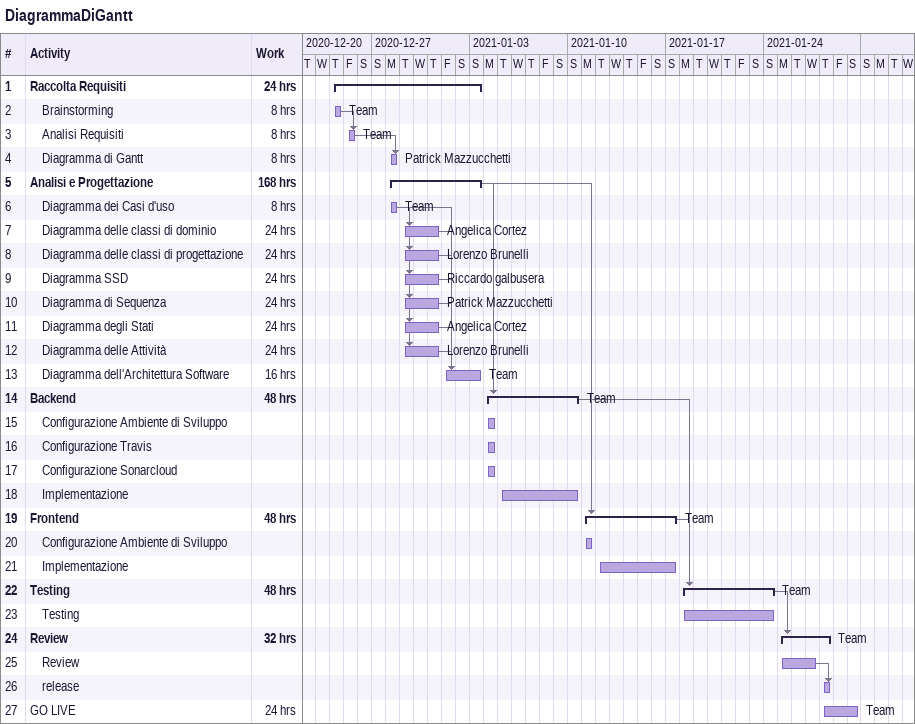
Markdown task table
DiagrammaDiGantt

| ID | Level | Task | Start | Finish | Predecessors | Resources | Work (h) |
|---|---|---|---|---|---|---|---|
| 1 | 1 | **Raccolta Requisiti** | 2020-12-24 | 2021-01-03 |  |  | 24 |
| 2 | 2 | Brainstorming | 2020-12-24 | 2020-12-24 |  | Team | 8 |
| 3 | 2 | Analisi Requisiti | 2020-12-25 | 2020-12-25 | 2 | Team | 8 |
| 4 | 2 | Diagramma di Gantt | 2020-12-28 | 2020-12-28 | 3 | Patrick Mazzucchetti | 8 |
| 5 | 1 | **Analisi e Progettazione** | 2020-12-28 | 2021-01-03 |  |  | 168 |
| 6 | 2 | Diagramma dei Casi d'uso | 2020-12-28 | 2020-12-28 |  | Team | 8 |
| 7 | 2 | Diagramma delle classi di dominio | 2020-12-29 | 2020-12-31 | 6 | Angelica Cortez | 24 |
| 8 | 2 | Diagramma delle classi di progettazione | 2020-12-29 | 2020-12-31 | 6 | Lorenzo Brunelli | 24 |
| 9 | 2 | Diagramma SSD | 2020-12-29 | 2020-12-31 | 6 | Riccardo galbusera | 24 |
| 10 | 2 | Diagramma di Sequenza | 2020-12-29 | 2020-12-31 | 6 | Patrick Mazzucchetti | 24 |
| 11 | 2 | Diagramma degli Stati | 2020-12-29 | 2020-12-31 | 6 | Angelica Cortez | 24 |
| 12 | 2 | Diagramma delle Attività | 2020-12-29 | 2020-12-31 | 6 | Lorenzo Brunelli | 24 |
| 13 | 2 | Diagramma dell'Architettura Software | 2021-01-01 | 2021-01-03 | 6, 7, 8, 9, 10, 11, 12 | Team | 16 |
| 14 | 1 | **Backend** | 2021-01-04 | 2021-01-10 | 5 | Team | 48 |
| 15 | 2 | Configurazione Ambiente di Sviluppo | 2021-01-04 | 2021-01-04 |  |  |  |
| 16 | 2 | Configurazione Travis | 2021-01-04 | 2021-01-04 |  |  |  |
| 17 | 2 | Configurazione Sonarcloud | 2021-01-04 | 2021-01-04 |  |  |  |
| 18 | 2 | Implementazione | 2021-01-05 | 2021-01-10 |  |  |  |
| 19 | 1 | **Frontend** | 2021-01-11 | 2021-01-17 | 5 | Team | 48 |
| 20 | 2 | Configurazione Ambiente di Sviluppo | 2021-01-11 | 2021-01-11 |  |  |  |
| 21 | 2 | Implementazione | 2021-01-12 | 2021-01-17 |  |  |  |
| 22 | 1 | **Testing** | 2021-01-18 | 2021-01-24 | 14, 19 | Team | 48 |
| 23 | 2 | Testing | 2021-01-18 | 2021-01-24 |  |  |  |
| 24 | 1 | **Review** | 2021-01-25 | 2021-01-28 | 22 | Team | 32 |
| 25 | 2 | Review | 2021-01-25 | 2021-01-27 |  |  |  |
| 26 | 2 | release | 2021-01-28 | 2021-01-28 | 25 |  |  |
| 27 | 1 | GO LIVE | 2021-01-28 | 2021-01-30 |  | Team | 24 |
